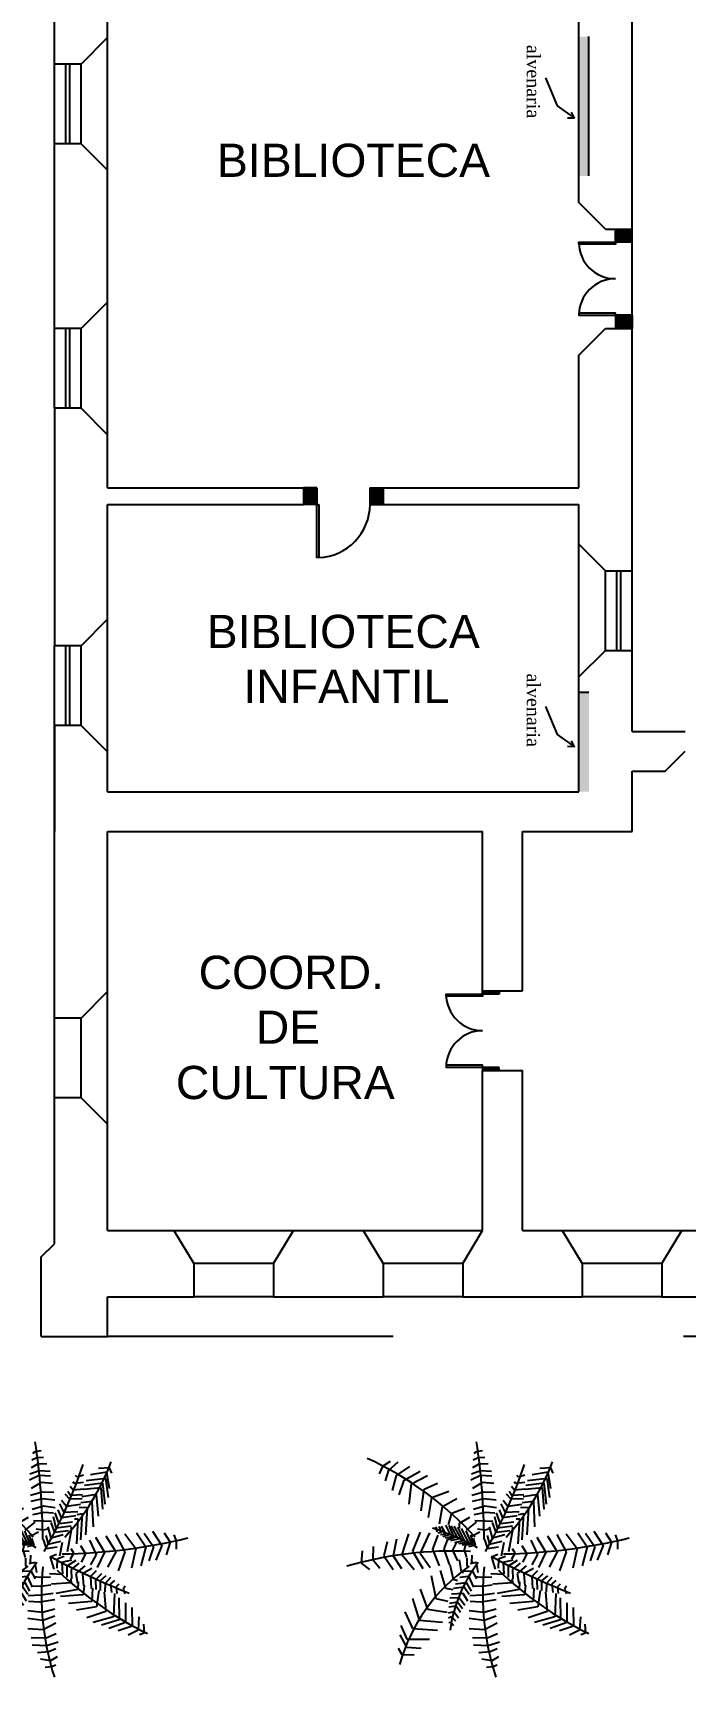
# Model space of a CAD drawing. Extents: x 346 to 515, y 162 to 297.
# Drawn here: x 414.56 to 424.39, y 183.35 to 208.13 of the extents above; entities that cross this region are included whole.
import ezdxf

# ---------------------------------------------------------------- set-up
doc = ezdxf.new("R2010")
doc.units = 0
doc.header["$LTSCALE"] = 35
doc.linetypes.add('HIDDEN', pattern=[0.375, 0.25, -0.125])
doc.layers.get('0').update_dxf_attribs({"linetype": 'CONTINUOUS'})
for name, color, linetype in [('JANELAS', 5, 'CONTINUOUS'), ('JARDIM', 3, 'CONTINUOUS'), ('LPISO', 234, 'CONTINUOUS'), ('PAREDECORTE', 7, 'CONTINUOUS'), ('PAREDEVISTA', 1, 'CONTINUOUS'), ('TEXTO', 2, 'CONTINUOUS')]:
    doc.layers.add(name, color=color, linetype=linetype)
doc.styles.add('ARIAL', font='arial.ttf')

# ---------------------------------------------------------------- blocks, each defined once
blk = doc.blocks.new('VGPAL__2')
at = {"color": 0}
for p, q in [((-22.1, 198.6), (-13.4, 201.9)), ((-13.4, 201.9), (-0.7, 201.9)), ((-27.7, 166.1), (-6.3, 180.3)), ((-25.3, 183.6), (-11, 192.8)), ((-11, 192.8), (8, 186.9)), ((-6.3, 180.3), (16, 171.1)), ((-25.3, 142), (-3.9, 156.1)), ((-24.5, 153.6), (-3.9, 167.8)), ((-3.9, 167.8), (16.9, 160.7)), ((-3.9, 156.1), (24.7, 148.6)), ((112.3, 152.9), (126.1, 153.8)), ((126.1, 153.8), (128.6, 146.8)), ((-23.7, 124.5), (-1.5, 141.1)), ((-22.9, 110.3), (3.3, 124.5)), ((-1.5, 141.1), (27.9, 134.5)), ((3.3, 124.5), (31.9, 114.3)), ((55.3, 125.2), (59.5, 122.1)), ((59.5, 122.1), (66.6, 124.8)), ((80, 125.7), (109.8, 125.7)), ((87.1, 135.3), (115.6, 135.8)), ((101.4, 145.9), (121.5, 144.6)), ((109.8, 125.7), (119, 100.6)), ((115.6, 135.8), (122.3, 114.7)), ((121.5, 144.6), (129, 129.6)), ((-115.1, 104.9), (-123.3, 101.6)), ((-123.3, 101.6), (-122.4, 84.7)), ((-92.2, 101.3), (-116.9, 97.6)), ((-78.7, 100), (-107.3, 95.8)), ((-20.5, 96.2), (3.3, 111.2)), ((3.3, 111.2), (26.3, 98.7)), ((41.9, 103.2), (51.1, 94.9)), ((46.5, 109), (51.5, 103.2)), ((51.5, 103.2), (64.5, 104.6)), ((51.9, 115.6), (56.1, 111.6)), ((56.1, 111.6), (66.2, 112.5)), ((66.2, 109), (101.4, 107.6)), ((72.9, 115.6), (106, 116)), ((101.4, 107.6), (109.8, 76.9)), ((106, 116), (113.9, 89.6)), ((-116.9, 97.6), (-112.8, 73.1)), ((-107.3, 95.8), (-103.8, 66.1)), ((-68.3, 94.8), (-100.3, 91.5)), ((-100.3, 91.5), (-96.5, 64)), ((-61, 91.5), (-93.3, 88.7)), ((-93.3, 88.7), (-90.4, 62.4)), ((-50.2, 85.1), (-82.8, 82)), ((-82.8, 82), (-79.3, 60)), ((-34.5, 77.4), (-72.4, 75.6)), ((-72.4, 75.6), (-70.6, 58.2)), ((-18.9, 80.4), (4, 93.7)), ((-14.2, 71.2), (7.2, 81.2)), ((4, 93.7), (27.1, 82.9)), ((7.2, 81.2), (23.1, 72.9)), ((28.5, 75.1), (36.4, 61)), ((32.2, 81.2), (40.6, 72.9)), ((36.4, 89.6), (45.6, 80.4)), ((39.4, 96.2), (46.9, 87.4)), ((45.6, 80.4), (59.9, 80.8)), ((46.9, 87.4), (61.6, 87.4)), ((51.1, 94.9), (63.7, 94.4)), ((58.2, 76), (78.3, 74.7)), ((61.6, 85.2), (86.3, 82.1)), ((64.1, 93.6), (93.4, 95.8)), ((78.3, 74.7), (81.3, 39.5)), ((86.3, 82.1), (91.3, 51.8)), ((93.4, 95.8), (102.6, 67.2)), ((-112, 62.1), (-109, 52.7)), ((-109, 52.7), (-111.4, 50.2)), ((-100.9, 62.1), (-99.4, 48.4)), ((-91, 62.1), (-89.5, 46.8)), ((-82.3, 60.6), (-81.7, 42.6)), ((-76.4, 60.3), (-75.8, 41.7)), ((-68, 57.9), (-65.1, 36.8)), ((-63, 68.3), (-63.3, 56)), ((-22, 65.8), (-63, 68.3)), ((-56.9, 53.6), (-55.7, 33.4)), ((-53.7, 60.9), (-52.5, 52.1)), ((-14.7, 58.5), (-53.7, 60.9)), ((-50.8, 50.8), (-47.6, 29.1)), ((-45.8, 54.5), (-45.8, 49)), ((-8.6, 52.4), (-45.8, 54.5)), ((-6.3, 57.9), (6.4, 65.4)), ((6.4, 65.4), (19.1, 58.7)), ((16.3, 50.9), (25.1, 37.3)), ((20.5, 55.3), (30.1, 43.9)), ((24.7, 64.1), (36, 50.9)), ((36, 50.9), (50.7, 53.1)), ((36.4, 61), (54.4, 62.3)), ((40.6, 72.9), (58.6, 73.8)), ((48.6, 54.4), (60.3, 53.6)), ((54, 63.2), (68.3, 61.9)), ((60.3, 53.6), (66.2, 20.6)), ((68.3, 61.9), (70.8, 27.6)), ((-99.4, 48.4), (-102.3, 46.6)), ((-89.5, 46.8), (-95.3, 42.3)), ((-81.7, 42.6), (-87.5, 38.6)), ((-75.8, 41.7), (-83.4, 34.6)), ((-65.1, 36.8), (-73.8, 29.4)), ((-55.7, 33.4), (-68.8, 26.7)), ((-47.6, 29.1), (-59.8, 23.9)), ((-38.8, 25.5), (-55.5, 19.6)), ((-41.5, 45.9), (-38.8, 25.5)), ((-35.4, 43.8), (-32.4, 21.2)), ((-32.4, 44.7), (-33, 42.9)), ((2.8, 38), (-32.4, 44.7)), ((-28.1, 39.8), (-25.5, 19)), ((-22, 31.9), (-17.3, 13.8)), ((-8.3, 9.3), (-12.6, 28.2)), ((-10.9, 30.4), (9.8, 26.4)), ((5.4, 47.8), (-1, 43.8)), ((13.9, 42.6), (5.4, 47.8)), ((10.4, 33.3), (14.6, 22.8)), ((15.9, 44.3), (19.7, 29.8)), ((19.7, 29.8), (36.4, 30.7)), ((25.1, 37.3), (41.4, 37.3)), ((30.1, 43.9), (44, 44.3)), ((37.7, 30.2), (36.4, 10.9)), ((44, 43), (50.3, 43.9)), ((50.3, 43.9), (51.9, 14)), ((-138.7, 2.2), (-138.2, -7.9)), ((-129.4, 7.1), (-128.6, -7.2)), ((-117.5, 12), (-118.9, -4.5)), ((-110.8, 12.6), (-111.7, -4.5)), ((-99.7, 15.7), (-100.9, -1.4)), ((-86, 17.5), (-86.6, 0.1)), ((-86.6, 0.1), (-81.4, -17.6)), ((-74.7, 19.3), (-76.4, 0.7)), ((-76.4, 0.7), (-72.4, -17)), ((-62.7, 19.6), (-65.4, 1.9)), ((-65.4, 1.9), (-60.4, -15.2)), ((-54.9, 16.9), (-55.7, 2.8)), ((-55.7, 2.8), (-52.5, -14.6)), ((-32.4, 21.2), (-49.3, 16.9)), ((-42.9, 2.5), (-43.2, -12.8)), ((-42.4, 14.2), (-42.9, 2.5)), ((-25.5, 19), (-40.9, 13.5)), ((-17.3, 13.8), (-34.2, 9)), ((-30.7, 8.3), (-29.5, 1.3)), ((-29.5, 1.3), (-30.7, -8.8)), ((-21.4, 5.6), (-8.3, 9.3)), ((-15, 1.6), (-1.6, 5.9)), ((-1.6, 5.9), (-4.2, 22.4)), ((7.2, 21.5), (11.2, 12)), ((11.2, 12), (29.3, 17.5)), ((14.6, 22.8), (28, 22.3)), ((41.4, 12.7), (41.9, -4.1)), ((53.6, 13.1), (55.7, -2.3)), ((66.2, 16.6), (68.7, -1.9)), ((75.8, 19.3), (79.2, -4.1)), ((89.6, 19.3), (94.7, 0.3)), ((94.7, 0.3), (92.2, -21.6)), ((100.1, 19.3), (106.8, 0.8)), ((106.8, 0.8), (103.9, -21.6)), ((111, 20.6), (120.7, 1.7)), ((120.7, 1.7), (119.4, -21.6)), ((126.9, 21), (133.6, 6.1)), ((133.6, 6.1), (132.8, -16.4)), ((139.5, 24.1), (145, 6.9)), ((145, 6.9), (144.1, -15)), ((149.6, 20.6), (154.2, 10)), ((154.2, 10), (155.4, -7.1)), ((161.7, 22.8), (167.6, 12.7)), ((167.6, 12.7), (165.1, -2.7)), ((174.3, 20.6), (176.8, 14)), ((176.8, 14), (177.6, 4.7)), ((-148.7, -1.7), (-147.5, -10.3)), ((-147.5, -10.3), (-144.6, -14.6)), ((-138.2, -7.9), (-134.7, -15.5)), ((-128.6, -7.2), (-123, -16.7)), ((-118.9, -4.5), (-113.7, -18.3)), ((-111.7, -4.5), (-104.4, -19.2)), ((-100.9, -1.4), (-91.9, -16.7)), ((-39.6, -36.2), (-49.1, -20.4)), ((-29.3, -25.4), (-41.2, -10.4)), ((-31.7, -33.6), (-11.3, -23.3)), ((-28.3, -26.7), (-9.6, -18.8)), ((-26, -5.4), (-20.2, -17)), ((-22.2, -19.8), (-8.7, -15.5)), ((-17.4, -15.8), (-6.7, -12.5)), ((-11.3, -23.3), (-8.5, -37.6)), ((-9.6, -18.8), (-6.7, -32.5)), ((-8.7, -15.5), (-6.2, -28.4)), ((-6.7, -12.5), (-4.2, -22.6)), ((8.6, -17.6), (19.4, -17.9)), ((19.4, -17.9), (18.5, -15.8)), ((34.3, -8.2), (19.4, -10.3)), ((19.4, -10.3), (21.4, -20.1)), ((24.6, -25), (25.5, -21.9)), ((32.2, -17), (44.1, -10.4)), ((32.5, -17.7), (33.2, -29.9)), ((40.2, -22.6), (56.6, -14.9)), ((41.4, -35.5), (40.2, -22.6)), ((41.9, -4.1), (41, -11.5)), ((49.4, -26), (62.7, -18.8)), ((55.7, -2.3), (55.3, -14.6)), ((56.2, -28.9), (67.4, -21.5)), ((77.5, -23.4), (66.2, -30.4)), ((68.7, -1.9), (69.5, -20.8)), ((79.2, -4.1), (78.3, -20.3)), ((-65, -62), (-76.9, -40.4)), ((-54.7, -47.9), (-62.6, -27.9)), ((-37.2, -52.9), (-54.7, -47.9)), ((-32.4, -36.2), (-39.6, -36.2)), ((-36.3, -52.2), (-19.6, -45.4)), ((-36, -49), (-19, -40)), ((-35.2, -44.7), (-16.7, -34.2)), ((-33.8, -39.4), (-13.7, -29.1)), ((-19.6, -45.4), (-17.1, -57.8)), ((-19, -40), (-14.4, -55.2)), ((-16.7, -34.2), (-13.1, -49.9)), ((-13.7, -29.1), (-10.1, -43.9)), ((0.9, -46), (-10.1, -40.9)), ((0.2, -28.6), (-6.4, -27.1)), ((11.8, -25.2), (0.2, -28.6)), ((16.8, -38.5), (0.9, -46)), ((12.7, -25.3), (24.6, -25)), ((15.6, -36.4), (33.4, -33.8)), ((22.5, -50.5), (44.4, -45.8)), ((33.4, -33.8), (34.6, -30.3)), ((44.4, -45.8), (46.4, -39)), ((51.8, -42.1), (49.4, -26)), ((57.9, -45.2), (56.2, -28.9)), ((58, -57.4), (60.3, -46.4)), ((66.2, -30.4), (67, -48)), ((84.2, -28.2), (72.5, -36.6)), ((72.5, -36.6), (73.3, -50.7)), ((89.2, -31.8), (79.2, -39.2)), ((79.2, -39.2), (81.3, -51.1)), ((94.7, -34.4), (85.5, -41.4)), ((85.5, -41.4), (86.7, -52.4)), ((103.5, -37.9), (93.8, -44.5)), ((93.8, -44.5), (95.9, -53.3)), ((107.7, -41.9), (101.4, -48)), ((101.4, -48), (103.5, -52.9)), ((114.8, -45.4), (109.8, -48.9)), ((109.8, -48.9), (110.6, -52.4)), ((-91.2, -89.5), (-100.2, -69.1)), ((-78.5, -77.9), (-88, -52)), ((-38.8, -66.2), (-65, -62)), ((-36.9, -57.4), (-22.9, -50.1)), ((-35.4, -63.6), (-23.3, -56.5)), ((-34.9, -67.3), (-25.8, -63.6)), ((-34.2, -72.2), (-27.9, -69.4)), ((-27.9, -69.4), (-27.4, -71.6)), ((-25.8, -63.6), (-24.6, -68.8)), ((-23.3, -56.5), (-22.4, -64.9)), ((-22.9, -50.1), (-19.4, -61.3)), ((-0.5, -76.5), (-21.7, -68.4)), ((-1.2, -59.3), (-14.4, -54.4)), ((22.3, -51), (-1.2, -59.3)), ((24.5, -66.4), (-0.5, -76.5)), ((31.6, -65.4), (58, -57.4)), ((39, -78.7), (73.9, -72)), ((73.9, -72), (77.9, -53.7)), ((89.7, -84.5), (94.5, -54.5)), ((106.4, -97), (109.6, -62)), ((119.1, -107), (121.5, -69.5)), ((-104.6, -119.5), (-118.1, -95.3)), ((-99.1, -108.7), (-111.8, -84.5)), ((-58.6, -93.7), (-91.2, -89.5)), ((-48.3, -82.8), (-78.5, -77.9)), ((-26.1, -95.3), (2.5, -107)), ((-25.3, -81.2), (5.6, -95.3)), ((2.5, -107), (28.6, -91.2)), ((5.6, -95.3), (27.1, -80.4)), ((59.6, -95.3), (89.7, -84.5)), ((73.9, -107), (106.4, -97)), ((135, -115.3), (135, -81.2)), ((146.9, -116.1), (148.5, -93.7)), ((-111.8, -131.1), (-125.3, -111.2)), ((-82.4, -127), (-104.6, -119.5)), ((-68.4, -112.1), (-99.1, -108.7)), ((-23.7, -112.8), (7.2, -122.8)), ((7.2, -122.8), (30.2, -104.5)), ((9.6, -136.1), (28.6, -123.7)), ((93.7, -118.6), (119.1, -107)), ((114.3, -124.5), (135, -115.3)), ((128.6, -126.2), (146.9, -116.1)), ((148.5, -128.6), (158, -122.8)), ((158, -122.8), (158.8, -104.5)), ((-125.3, -152.8), (-133.2, -140.3)), ((-119.7, -142.8), (-132.4, -128.6)), ((-103.8, -147.8), (-119.7, -142.8)), ((-88.8, -137), (-111.8, -131.1)), ((-15.8, -131.1), (9.6, -136.1)), ((-11.8, -145.3), (9.6, -150.3)), ((9.6, -150.3), (30.2, -136.1)), ((-125.3, -151.9), (-114.2, -157)), ((-4.7, -166.1), (14.9, -166.6)), ((14.9, -166.6), (27.9, -156.1)), ((20.7, -184.4), (30.2, -171.9)), ((1.7, -182.8), (20.7, -184.4))]:
    blk.add_line(p, q, dxfattribs=at)
for centre, radius, start, end in [((-830, 19.6), 836.6, 0.739, 13.8109), ((-356.1, 396.7), 538.2, 315.9636, 333.7318), ((-944.9, 526.2), 1084.9, 331.6939, 338.6524), ((-256.3, -224.6), 351.3, 47.4737, 69.2954), ((-342, -590.2), 686, 59.8381, 71.8484), ((-10.8, -1015.9), 1016.9, 90.2413, 98.5833), ((67.3, 408.2), 409.3, 264.2297, 287.7669), ((310.7, -377.8), 491.7, 132.0685, 155.6843), ((341.3, -196.9), 392.2, 151.3416, 162.1709), ((579.4, -44.7), 577.2, 177.5116, 196.1981), ((150.2, 161.4), 213.8, 232.3504, 262.2028), ((247.2, 134.8), 271.6, 215.1709, 254.1496)]:
    blk.add_arc(centre, radius, start, end, dxfattribs=at)

msp = doc.modelspace()

# ---------------------------------------------------------------- hatches: boundary and pattern name
at = {"layer": 'PAREDEVISTA'}
for points in [[(422.78714, 205.97324), (422.93714, 205.97324), (422.93714, 208.07324), (422.78714, 208.07324)], [(422.78714, 196.69324), (422.93714, 196.69324), (422.93714, 198.19324), (422.78714, 198.19324)]]:
    msp.add_hatch(color=256, dxfattribs=at).paths.add_polyline_path(points)

# ---------------------------------------------------------------- linework, layer by layer
for p, q in [((422.28535, 207.45193), (422.46059, 207.02897)), ((422.46059, 207.02897), (422.71887, 206.84127)), ((422.71887, 206.84127), (422.67467, 206.93376)), ((422.71887, 206.84127), (422.61763, 206.84589)), ((422.28535, 197.97922), (422.46059, 197.55626)), ((422.46059, 197.55626), (422.71887, 197.36856)), ((422.71887, 197.36856), (422.61763, 197.37318)), ((422.71887, 197.36856), (422.67467, 197.46105))]:
    msp.add_line(p, q)
at = {"layer": 'JANELAS'}
for p, q in [((415.68714, 206.05824), (415.68714, 208.05824)), ((414.88714, 206.45824), (414.88714, 207.65824)), ((415.05714, 206.45824), (415.05714, 207.65824)), ((415.11714, 206.45824), (415.11714, 207.65824)), ((415.28714, 206.45824), (415.28714, 207.65824)), ((423.58714, 203.87324), (423.58714, 204.97324)), ((415.68714, 202.07324), (415.68714, 204.07324)), ((414.88714, 202.47324), (414.88714, 203.67324)), ((415.05714, 202.47324), (415.05714, 203.67324)), ((415.11714, 202.47324), (415.11714, 203.67324)), ((415.28714, 202.47324), (415.28714, 203.67324)), ((422.78714, 198.42324), (422.78714, 200.42324)), ((423.18714, 198.82324), (423.18714, 200.02324)), ((423.35714, 198.82324), (423.35714, 200.02324)), ((423.41714, 198.82324), (423.41714, 200.02324)), ((423.58714, 198.82324), (423.58714, 200.02324)), ((415.68714, 197.29324), (415.68714, 199.29324)), ((414.88714, 197.69324), (414.88714, 198.89324)), ((414.88714, 197.69324), (414.88714, 198.89324)), ((415.05714, 197.69324), (415.05714, 198.89324)), ((415.11714, 197.69324), (415.11714, 198.89324)), ((415.28714, 197.69324), (415.28714, 198.89324)), ((415.68714, 191.68324), (415.68714, 193.68324)), ((414.88714, 192.08324), (414.88714, 193.28324)), ((415.28714, 192.08324), (415.28714, 193.28324)), ((416.68714, 190.08324), (418.48714, 190.08324)), ((419.53714, 190.08324), (421.33714, 190.08324)), ((422.53714, 190.08324), (424.33714, 190.08324)), ((418.18714, 189.58324), (416.98714, 189.58324)), ((421.03714, 189.58324), (419.83714, 189.58324)), ((424.03714, 189.58324), (422.83714, 189.58324)), ((418.18714, 189.08324), (416.98714, 189.08324)), ((421.03714, 189.08324), (419.83714, 189.08324)), ((424.03714, 189.08324), (422.83714, 189.08324))]:
    msp.add_line(p, q, dxfattribs=at)
for points in [[(423.33714, 204.97324), (423.33714, 204.94324), (422.78714, 204.94324), (422.78714, 204.97324), (423.33714, 204.97324)], [(423.33714, 203.87324), (423.33714, 203.90324), (422.78714, 203.90324), (422.78714, 203.87324), (423.33714, 203.87324)], [(418.86714, 201.02324), (418.86714, 200.22324), (418.83714, 200.22324), (418.83714, 201.02324), (418.86714, 201.02324)], [(421.33714, 193.64324), (421.33714, 193.61324), (420.78714, 193.61324), (420.78714, 193.64324), (421.33714, 193.64324)], [(421.33714, 192.54324), (421.33714, 192.57324), (420.78714, 192.57324), (420.78714, 192.54324), (421.33714, 192.54324)]]:
    msp.add_lwpolyline(points, dxfattribs=at)
for centre, radius, start, end in [((423.33714, 204.97324), 0.55, 180, 270), ((423.33714, 203.87324), 0.55, 90, 180), ((418.83714, 201.02569), 0.80301, 272.141039, 359.825304), ((421.33714, 193.64324), 0.55, 180, 270), ((421.33714, 192.54324), 0.55, 90, 180)]:
    msp.add_arc(centre, radius, start, end, dxfattribs=at)
at = {"layer": 'LPISO'}
for p, q in [((423.33714, 204.97324), (423.33714, 205.17324)), ((423.33714, 205.16804), (423.53194, 204.97324)), ((423.33714, 205.14559), (423.50949, 204.97324)), ((423.35439, 205.17324), (423.55439, 204.97324)), ((423.37684, 205.17324), (423.57684, 204.97324)), ((423.39929, 205.17324), (423.58714, 204.98539)), ((423.42174, 205.17324), (423.58714, 205.00784)), ((423.44419, 205.17324), (423.58714, 205.03029)), ((423.46664, 205.17324), (423.58714, 205.05274)), ((423.48909, 205.17324), (423.58714, 205.07519)), ((423.51154, 205.17324), (423.58714, 205.09764)), ((423.53399, 205.17324), (423.58714, 205.12009)), ((423.55644, 205.17324), (423.58714, 205.14254)), ((423.57889, 205.17324), (423.58714, 205.16499)), ((423.58714, 204.97324), (423.58714, 205.17324)), ((423.33714, 205.12314), (423.48704, 204.97324)), ((423.33714, 205.10069), (423.46459, 204.97324)), ((423.33714, 205.07824), (423.44213, 204.97324)), ((423.33714, 205.05578), (423.41968, 204.97324)), ((423.33714, 205.03333), (423.39723, 204.97324)), ((423.33714, 205.01088), (423.37478, 204.97324)), ((423.33714, 204.98843), (423.35233, 204.97324)), ((423.58714, 204.97324), (423.33714, 204.97324)), ((423.58714, 203.87324), (423.33714, 203.87324)), ((423.33714, 203.67844), (423.53194, 203.87324)), ((423.33714, 203.83559), (423.37478, 203.87324)), ((423.33714, 203.81314), (423.39723, 203.87324)), ((423.33714, 203.79069), (423.41968, 203.87324)), ((423.33714, 203.76824), (423.44213, 203.87324)), ((423.33714, 203.74579), (423.46459, 203.87324)), ((423.33714, 203.72334), (423.48704, 203.87324)), ((423.33714, 203.70089), (423.50949, 203.87324)), ((423.33714, 203.87324), (423.33714, 203.67324)), ((423.33714, 203.85804), (423.35233, 203.87324)), ((423.35439, 203.67324), (423.55439, 203.87324)), ((423.37684, 203.67324), (423.57684, 203.87324)), ((423.39929, 203.67324), (423.58714, 203.86109)), ((423.42174, 203.67324), (423.58714, 203.83863)), ((423.44419, 203.67324), (423.58714, 203.81618)), ((423.46664, 203.67324), (423.58714, 203.79373)), ((423.48909, 203.67324), (423.58714, 203.77128)), ((423.51154, 203.67324), (423.58714, 203.74883)), ((423.53399, 203.67324), (423.58714, 203.72638)), ((423.55644, 203.67324), (423.58714, 203.70393)), ((423.58714, 203.87324), (423.58714, 203.67324)), ((418.63714, 201.08539), (418.82498, 201.27324)), ((418.83714, 201.27324), (418.63714, 201.27324)), ((418.63714, 201.10784), (418.80253, 201.27324)), ((418.63714, 201.13029), (418.78008, 201.27324)), ((418.63714, 201.15274), (418.75763, 201.27324)), ((418.63714, 201.17519), (418.73518, 201.27324)), ((418.63714, 201.19764), (418.71273, 201.27324)), ((418.63714, 201.22009), (418.69028, 201.27324)), ((418.63714, 201.24254), (418.66783, 201.27324)), ((418.63714, 201.26499), (418.64538, 201.27324)), ((418.63714, 201.27324), (418.63714, 201.02324)), ((418.63714, 201.06294), (418.83714, 201.26294)), ((418.63714, 201.04049), (418.83714, 201.24049)), ((418.64234, 201.02324), (418.83714, 201.21804)), ((418.66479, 201.02324), (418.83714, 201.19559)), ((418.83714, 201.27324), (418.83714, 201.02324)), ((419.63714, 201.27324), (419.83714, 201.27324)), ((419.63714, 201.27324), (419.63714, 201.02324)), ((419.83714, 201.06294), (419.63714, 201.26294)), ((419.83714, 201.04049), (419.63714, 201.24049)), ((419.83194, 201.02324), (419.63714, 201.21804)), ((419.80949, 201.02324), (419.63714, 201.19559)), ((419.83714, 201.08539), (419.64929, 201.27324)), ((419.83714, 201.10784), (419.67174, 201.27324)), ((419.83714, 201.13029), (419.69419, 201.27324)), ((419.83714, 201.15274), (419.71664, 201.27324)), ((419.83714, 201.17519), (419.73909, 201.27324)), ((419.83714, 201.19764), (419.76154, 201.27324)), ((419.83714, 201.22009), (419.78399, 201.27324)), ((419.83714, 201.24254), (419.80644, 201.27324)), ((419.83714, 201.26499), (419.82889, 201.27324)), ((418.83714, 201.02324), (418.63714, 201.02324)), ((418.68724, 201.02324), (418.83714, 201.17314)), ((418.70969, 201.02324), (418.83714, 201.15069)), ((418.73214, 201.02324), (418.83714, 201.12824)), ((418.75459, 201.02324), (418.83714, 201.10578)), ((418.77704, 201.02324), (418.83714, 201.08333)), ((418.79949, 201.02324), (418.83714, 201.06088)), ((418.82194, 201.02324), (418.83714, 201.03843)), ((419.78704, 201.02324), (419.63714, 201.17314)), ((419.76459, 201.02324), (419.63714, 201.15069)), ((419.74213, 201.02324), (419.63714, 201.12824)), ((419.71968, 201.02324), (419.63714, 201.10578)), ((419.69723, 201.02324), (419.63714, 201.08333)), ((419.67478, 201.02324), (419.63714, 201.06088)), ((419.65233, 201.02324), (419.63714, 201.03843)), ((419.63714, 201.02324), (419.83714, 201.02324)), ((421.33714, 193.64324), (421.33714, 193.69324)), ((421.33714, 193.68088), (421.37478, 193.64324)), ((421.33714, 193.65843), (421.35233, 193.64324)), ((421.58714, 193.64324), (421.33714, 193.64324)), ((421.34723, 193.69324), (421.39723, 193.64324)), ((421.36968, 193.69324), (421.41968, 193.64324)), ((421.39213, 193.69324), (421.44213, 193.64324)), ((421.41459, 193.69324), (421.46459, 193.64324)), ((421.43704, 193.69324), (421.48704, 193.64324)), ((421.45949, 193.69324), (421.50949, 193.64324)), ((421.48194, 193.69324), (421.53194, 193.64324)), ((421.50439, 193.69324), (421.55439, 193.64324)), ((421.52684, 193.69324), (421.57684, 193.64324)), ((421.54929, 193.69324), (421.58714, 193.65539)), ((421.57174, 193.69324), (421.58714, 193.67784)), ((421.58714, 193.69324), (421.58714, 193.64324)), ((421.58714, 192.54009), (421.33714, 192.54009)), ((421.33714, 192.5249), (421.35233, 192.54009)), ((421.33714, 192.50245), (421.37478, 192.54009)), ((421.33714, 192.54009), (421.33714, 192.49324)), ((421.35038, 192.49324), (421.39723, 192.54009)), ((421.37283, 192.49324), (421.41968, 192.54009)), ((421.39528, 192.49324), (421.44213, 192.54009)), ((421.41773, 192.49324), (421.46459, 192.54009)), ((421.44018, 192.49324), (421.48704, 192.54009)), ((421.46263, 192.49324), (421.50949, 192.54009)), ((421.48508, 192.49324), (421.53194, 192.54009)), ((421.50753, 192.49324), (421.55439, 192.54009)), ((421.52998, 192.49324), (421.57684, 192.54009)), ((421.55243, 192.49324), (421.58714, 192.52794)), ((421.58714, 192.49324), (421.58714, 192.54009)), ((421.57488, 192.49324), (421.58714, 192.50549))]:
    msp.add_line(p, q, dxfattribs=at)
at = {"layer": 'PAREDECORTE'}
for p, q in [((414.88714, 207.65824), (414.88714, 213.44324)), ((423.58714, 205.17324), (423.58714, 210.45824)), ((415.68714, 208.05824), (415.68714, 208.65824)), ((422.78714, 208.07324), (422.78714, 208.65824)), ((415.28714, 207.65824), (415.68714, 208.05824)), ((415.28714, 207.65824), (414.88714, 207.65824)), ((415.28714, 206.45824), (414.88714, 206.45824)), ((414.88714, 203.67324), (414.88714, 206.45824)), ((415.68714, 206.05824), (415.28714, 206.45824)), ((415.68714, 204.07324), (415.68714, 206.05824)), ((422.78714, 205.57324), (422.78714, 205.97324)), ((423.18714, 205.17324), (422.78714, 205.57324)), ((423.18714, 205.17324), (423.58714, 205.17324)), ((415.28714, 203.67324), (415.68714, 204.07324)), ((415.28714, 203.67324), (414.88714, 203.67324)), ((422.78714, 203.27324), (423.18714, 203.67324)), ((423.18714, 203.67324), (423.58714, 203.67324)), ((423.58714, 200.02324), (423.58714, 203.67324)), ((422.78714, 201.27324), (422.78714, 203.27324)), ((414.88714, 202.47324), (414.88714, 198.89324)), ((415.28714, 202.47324), (414.88714, 202.47324)), ((415.68714, 202.07324), (415.28714, 202.47324)), ((415.68714, 201.27324), (415.68714, 202.07324)), ((415.68714, 201.27324), (418.63714, 201.27324)), ((418.63714, 201.27324), (418.63714, 201.02324)), ((419.83714, 201.27324), (419.83714, 201.02324)), ((419.83714, 201.27324), (419.83714, 201.02324)), ((419.83714, 201.27324), (422.78714, 201.27324)), ((415.68714, 199.29324), (415.68714, 201.02324)), ((415.68714, 201.02324), (418.63714, 201.02324)), ((419.83714, 201.02324), (422.78714, 201.02324)), ((422.78714, 200.42324), (422.78714, 201.02324)), ((423.18714, 200.02324), (422.78714, 200.42324)), ((423.18714, 200.02324), (423.58714, 200.02324)), ((415.28714, 198.89324), (415.68714, 199.29324)), ((415.28714, 198.89324), (414.88714, 198.89324)), ((422.78714, 198.42324), (423.18714, 198.82324)), ((423.18714, 198.82324), (423.58714, 198.82324)), ((423.58714, 197.60324), (423.58714, 198.82324)), ((422.78714, 198.19324), (422.78714, 198.42324)), ((414.88714, 193.28324), (414.88714, 197.69324)), ((414.88714, 197.69324), (414.88714, 196.09324)), ((415.28714, 197.69324), (414.88714, 197.69324)), ((415.68714, 197.29324), (415.28714, 197.69324)), ((423.58714, 197.60324), (424.38714, 197.60324)), ((415.68714, 196.69324), (415.68714, 197.29324)), ((424.08714, 197.00324), (424.38714, 197.30324)), ((423.58714, 196.09324), (423.58714, 197.00324)), ((423.58714, 197.00324), (424.08714, 197.00324)), ((423.58714, 197.00324), (424.08714, 197.00324)), ((423.58714, 196.09324), (423.58714, 197.00324)), ((415.68714, 196.69324), (422.78714, 196.69324)), ((415.68714, 196.09324), (421.33714, 196.09324)), ((415.68714, 193.68324), (415.68714, 196.09324)), ((421.33714, 193.69324), (421.33714, 196.09324)), ((421.93714, 196.09324), (423.58714, 196.09324)), ((421.93714, 193.69324), (421.93714, 196.09324)), ((415.28714, 193.28324), (415.68714, 193.68324)), ((421.33714, 193.69324), (421.93714, 193.69324)), ((415.28714, 193.28324), (414.88714, 193.28324)), ((421.33714, 190.08324), (421.33714, 192.49324)), ((421.33714, 192.49324), (421.93714, 192.49324)), ((421.93714, 190.08324), (421.93714, 192.49324)), ((414.88714, 189.88324), (414.88714, 192.08324)), ((415.28714, 192.08324), (414.88714, 192.08324)), ((415.68714, 191.68324), (415.28714, 192.08324)), ((415.68714, 190.08324), (415.68714, 191.68324)), ((415.68714, 190.08324), (416.68714, 190.08324)), ((416.68714, 190.08324), (416.98714, 189.58324)), ((418.18714, 189.58324), (418.48714, 190.08324)), ((418.48714, 190.08324), (419.53714, 190.08324)), ((419.53714, 190.08324), (419.83714, 189.58324)), ((421.03714, 189.58324), (421.33714, 190.08324)), ((421.93714, 190.08324), (422.53714, 190.08324)), ((422.53714, 190.08324), (422.83714, 189.58324)), ((424.03714, 189.58324), (424.33714, 190.08324)), ((424.33714, 190.08324), (426.83714, 190.08324)), ((414.68714, 189.68324), (414.88714, 189.88324)), ((414.68714, 188.48324), (414.68714, 189.68324)), ((416.98714, 189.58324), (416.98714, 189.08324)), ((418.18714, 189.58324), (418.18714, 189.08324)), ((419.83714, 189.58324), (419.83714, 189.08324)), ((421.03714, 189.58324), (421.03714, 189.08324)), ((422.83714, 189.58324), (422.83714, 189.08324)), ((424.03714, 189.58324), (424.03714, 189.08324)), ((415.68714, 189.08324), (416.98714, 189.08324)), ((415.68714, 188.48324), (415.68714, 189.08324)), ((418.18714, 189.08324), (419.83714, 189.08324)), ((421.03714, 189.08324), (422.83714, 189.08324)), ((424.03714, 189.08324), (425.03714, 189.08324)), ((414.68714, 188.48324), (415.68714, 188.48324))]:
    msp.add_line(p, q, dxfattribs=at)
at = {"layer": 'PAREDEVISTA'}
for p, q in [((422.78714, 205.97324), (422.78714, 208.07324)), ((422.93714, 205.97324), (422.93714, 208.07324)), ((422.78714, 198.19324), (422.93714, 198.19324)), ((422.78714, 196.69324), (422.78714, 198.19324))]:
    msp.add_line(p, q, dxfattribs=at)
at = {"layer": 'PAREDEVISTA', "linetype": 'HIDDEN'}
msp.add_line((498.73895, 188.48324), (415.68714, 188.48324), dxfattribs=at)

# ---------------------------------------------------------------- block references
at = {"layer": 'JARDIM', "xscale": 0.01, "yscale": 0.01, "zscale": 0.01, "rotation": 270}
for p in [(414.70092, 185.27429), (421.34983, 185.27429)]:
    msp.add_blockref('VGPAL__2', p, dxfattribs=at)

# ---------------------------------------------------------------- texts
at = {"layer": 'TEXTO', "style": 'ARIAL'}
for s, p in [('BIBLIOTECA', (417.3345, 205.95864)), ('BIBLIOTECA', (417.18041, 198.8593)), ('INFANTIL', (417.73236, 198.03205)), ('COORD.', (417.05816, 193.72268)), ('DE', (417.91872, 192.89542)), ('CULTURA', (416.71504, 192.06277))]:
    msp.add_text(s, height=0.5, dxfattribs=at).set_placement(p)
at = {"layer": 'TEXTO', "char_height": 0.2, "width": 1.366756, "attachment_point": 1, "rotation": 270}
for insert in [(422.20196, 207.94837), (422.20196, 198.47566)]:
    msp.add_mtext('\\fTimes New Roman|b0|i0|c0|p18;alvenaria', dxfattribs=dict(at, insert=insert))

doc.saveas('drawing.dxf')
